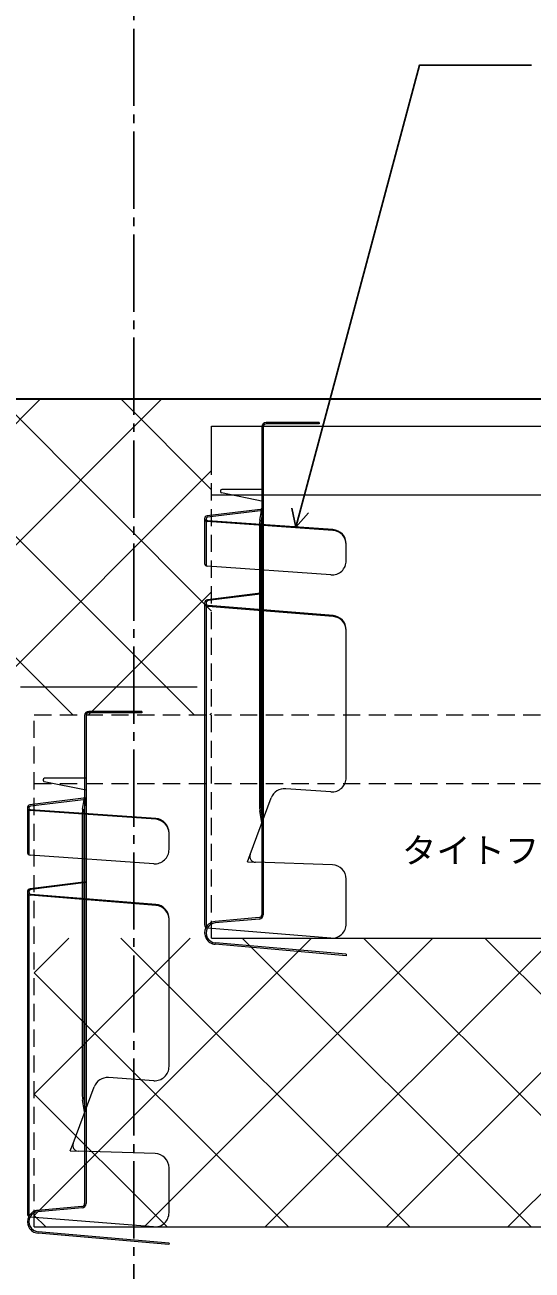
# Model space of a CAD drawing. Units: millimetres at full size, sheet at 1:3; details may follow other scales. Extents: x -1262 to 1258, y -891 to 1034.
# Drawn here: x -816.6 to -639.2, y 150.4 to 585.8 of the extents above; entities that cross this region are included whole.
import ezdxf
from ezdxf.enums import TextEntityAlignment as Align

# ---------------------------------------------------------------- set-up
doc = ezdxf.new("R2010")
doc.units = ezdxf.units.MM
doc.header["$LTSCALE"] = 3
doc.linetypes.add('CHAIN2', pattern=[12, 9, -1, 1, -1])
doc.linetypes.add('DASHED2', pattern=[3, 2, -1])
for name, color, linetype, lineweight in [('0-4_寸法線1', 5, 'Continuous', 25), ('0-6_名称1', 5, 'Continuous', 25), ('0-B_屋根1', 6, 'Continuous', 20), ('0-C_屋根2', 3, 'DASHED2', 9), ('1-1_水切1', 134, 'Continuous', 30), ('2-1_裏貼1', 2, 'Continuous', 18), ('3-1_面戸', 7, 'Continuous', 5), ('3-4_下地金物2', 7, 'Continuous', 5)]:
    doc.layers.add(name, color=color, linetype=linetype, lineweight=lineweight)
doc.styles.add('ＭＳ ゴシック', font='')
doc.styles.get('ＭＳ ゴシック').set_extended_font_data('MS Gothic')

msp = doc.modelspace()

# ---------------------------------------------------------------- linework, layer by layer
at = {"layer": '0-4_寸法線1', "linetype": 'CHAIN2'}
msp.add_line((-778.443, 692.477), (-778.443, -619.534), dxfattribs=at)
at = {"layer": '0-6_名称1'}
for q in [(-723.177, 416.813), (-717.381, 415.26)]:
    msp.add_line((-721.832, 410.241), q, dxfattribs=at)
msp.add_lwpolyline([(-721.832, 410.241), (-678.568, 571.703), (-639.365, 571.703)], dxfattribs=at)
at = {"layer": '0-B_屋根1', "linetype": 'DASHED2'}
msp.add_line((-751.309, 266.523), (-751.309, 445.523), dxfattribs=at)
at = {"layer": '0-B_屋根1'}
for p, q in [((-751.309, 421.523), (968.917, 421.523)), ((-751.309, 266.523), (968.917, 266.523))]:
    msp.add_line(p, q, dxfattribs=at)
msp.add_lwpolyline([(-751.309, 429.442), (-751.309, 445.523), (-604.453, 445.523)], dxfattribs=at)
at = {"layer": '0-C_屋根2'}
for p, q in [((-813.285, 165.523), (-813.285, 344.523)), ((-813.285, 344.523), (968.917, 344.523)), ((-813.285, 320.523), (968.917, 320.523))]:
    msp.add_line(p, q, dxfattribs=at)
at = {"layer": '0-C_屋根2', "linetype": 'Continuous'}
msp.add_line((-813.285, 165.523), (968.917, 165.523), dxfattribs=at)
at = {"layer": '1-1_水切1'}
msp.add_line((-881.943, 455.023), (-486.467, 455.023), dxfattribs=at)
at = {"layer": '2-1_裏貼1'}
for p, q in [((-881.943, 341.793), (-768.712, 455.023)), ((-881.943, 384.219), (-811.139, 455.023)), ((-757.394, 344.523), (-867.894, 455.023)), ((-751.309, 380.865), (-825.467, 455.023)), ((-751.309, 423.291), (-783.041, 455.023)), ((-881.943, 299.366), (-751.309, 430)), ((-799.82, 344.523), (-881.943, 426.646)), ((-794.359, 344.523), (-751.309, 387.574)), ((-751.933, 344.523), (-751.309, 345.147)), ((-813.285, 169.568), (-716.329, 266.523)), ((-813.285, 211.994), (-758.756, 266.523)), ((-813.285, 254.421), (-801.182, 266.523)), ((-681.96, 165.523), (-782.96, 266.523)), ((-774.903, 165.523), (-673.903, 266.523)), ((-639.534, 165.523), (-740.534, 266.523)), ((-732.477, 165.523), (-631.477, 266.523)), ((-597.108, 165.523), (-698.108, 266.523)), ((-690.05, 165.523), (-589.05, 266.523)), ((-554.681, 165.523), (-655.681, 266.523)), ((-647.624, 165.523), (-546.624, 266.523)), ((-724.387, 165.523), (-813.285, 254.421)), ((-766.813, 165.523), (-813.285, 211.994)), ((-809.24, 165.523), (-813.285, 169.568))]:
    msp.add_line(p, q, dxfattribs=at)
at = {"layer": '3-1_面戸'}
for p, q in [((-733.203, 445.301), (-733.203, 411.771)), ((-713.703, 446.801), (-732.203, 446.801)), ((-713.703, 446.301), (-732.203, 446.301)), ((-713.703, 446.801), (-713.703, 446.301)), ((-733.203, 443.676), (-733.203, 432.076)), ((-748.203, 422.898), (-748.203, 422.68)), ((-733.203, 423.398), (-747.703, 423.398)), ((-733.203, 419.201), (-747.803, 422.19)), ((-733.703, 419.303), (-733.703, 416.83)), ((-733.203, 416.518), (-752.84, 414.12)), ((-733.203, 415.972), (-752.669, 413.639)), ((-734.377, 412.586), (-733.848, 415.895)), ((-733.203, 416.801), (-733.877, 412.586)), ((-733.848, 415.895), (-733.759, 416.45)), ((-733.759, 416.45), (-733.703, 416.801)), ((-733.703, 416.83), (-733.703, 416.801)), ((-733.703, 416.801), (-733.703, 416.457)), ((-733.703, 416.457), (-733.703, 415.912)), ((-733.703, 415.912), (-733.703, 412.36)), ((-753.703, 413.128), (-753.703, 397.533)), ((-753.203, 412.262), (-753.203, 396.666)), ((-708.833, 409.051), (-752.772, 412.13)), ((-708.833, 409.33), (-752.622, 412.399)), ((-734.503, 411.006), (-734.503, 395.254)), ((-734.003, 411.006), (-734.003, 394.24)), ((-733.703, 412.36), (-733.703, 411.711)), ((-733.703, 411.711), (-733.703, 411.073)), ((-733.703, 411.073), (-733.703, 395.198)), ((-733.203, 411.771), (-733.203, 411.038)), ((-733.203, 411.038), (-733.203, 395.163)), ((-704.183, 398.492), (-704.183, 404.343)), ((-709.532, 393.504), (-752.772, 396.534)), ((-734.503, 395.254), (-734.503, 387.028)), ((-734.003, 394.24), (-734.003, 386.435)), ((-733.703, 395.198), (-733.703, 387.126)), ((-733.203, 395.163), (-733.203, 381.239)), ((-753.703, 383.641), (-753.703, 289.061)), ((-733.203, 387.188), (-752.7, 384.794)), ((-733.203, 386.906), (-752.443, 384.544)), ((-734.503, 387.028), (-734.503, 312.598)), ((-734.003, 386.435), (-734.003, 312.598)), ((-733.703, 387.126), (-733.703, 306.607)), ((-753.203, 382.686), (-753.203, 288.077)), ((-708.782, 378.952), (-752.633, 382.482)), ((-708.782, 379.274), (-752.388, 382.783)), ((-733.203, 381.239), (-733.203, 307.953)), ((-704.183, 322.651), (-704.183, 374.29)), ((-795.178, 344.301), (-795.178, 310.771)), ((-775.678, 345.801), (-794.178, 345.801)), ((-775.678, 345.301), (-794.178, 345.301)), ((-775.678, 345.801), (-775.678, 345.301)), ((-795.178, 342.676), (-795.178, 331.076)), ((-795.178, 322.398), (-809.678, 322.398)), ((-810.178, 321.898), (-810.178, 321.68)), ((-795.178, 318.201), (-809.779, 321.19)), ((-795.678, 318.303), (-795.678, 315.83)), ((-709.527, 317.663), (-725.364, 318.754)), ((-795.178, 315.518), (-814.815, 313.12)), ((-795.178, 314.972), (-814.645, 312.639)), ((-796.353, 311.586), (-795.824, 314.895)), ((-795.178, 315.801), (-795.853, 311.586)), ((-795.824, 314.895), (-795.735, 315.45)), ((-795.735, 315.45), (-795.678, 315.801)), ((-795.678, 315.83), (-795.678, 315.801)), ((-795.678, 315.801), (-795.678, 315.457)), ((-795.678, 315.457), (-795.678, 314.912)), ((-795.678, 314.912), (-795.678, 311.36)), ((-737.74, 295.746), (-730.395, 315.508)), ((-815.678, 312.128), (-815.678, 296.533)), ((-815.178, 311.262), (-815.178, 295.666)), ((-770.809, 308.051), (-814.747, 311.13)), ((-770.809, 308.33), (-814.598, 311.399)), ((-796.478, 310.006), (-796.478, 294.254)), ((-795.978, 310.006), (-795.978, 293.24)), ((-795.678, 311.36), (-795.678, 310.711)), ((-795.678, 310.711), (-795.678, 310.073)), ((-795.678, 310.073), (-795.678, 294.198)), ((-795.178, 310.771), (-795.178, 310.038)), ((-795.178, 310.038), (-795.178, 294.163)), ((-733.703, 306.803), (-734.377, 311.018)), ((-733.331, 307.607), (-733.877, 311.018)), ((-733.703, 306.607), (-733.703, 292.977)), ((-733.203, 306.803), (-733.331, 307.607)), ((-733.203, 307.953), (-733.203, 292.96)), ((-766.159, 297.492), (-766.159, 303.343)), ((-771.508, 292.504), (-814.747, 295.534)), ((-796.478, 294.254), (-796.478, 286.028)), ((-795.978, 293.24), (-795.978, 285.435)), ((-795.678, 294.198), (-795.678, 286.126)), ((-795.178, 294.163), (-795.178, 280.239)), ((-738.708, 293.142), (-737.74, 295.746)), ((-738.708, 293.142), (-735.931, 293.05)), ((-709.018, 292.162), (-735.931, 293.05)), ((-733.703, 292.977), (-733.703, 274.677)), ((-733.203, 292.96), (-733.203, 274.677)), ((-753.703, 289.061), (-753.703, 271.135)), ((-753.203, 288.077), (-753.203, 270.186)), ((-795.178, 286.188), (-814.676, 283.794)), ((-795.178, 285.906), (-814.419, 283.544)), ((-796.478, 286.028), (-796.478, 211.598)), ((-795.978, 285.435), (-795.978, 211.598)), ((-795.678, 286.126), (-795.678, 205.607)), ((-704.183, 271.507), (-704.183, 287.165)), ((-815.678, 282.641), (-815.678, 188.061)), ((-815.178, 281.686), (-815.178, 187.077)), ((-770.757, 277.952), (-814.608, 281.482)), ((-770.757, 278.274), (-814.363, 281.783)), ((-795.178, 280.239), (-795.178, 206.953)), ((-766.159, 221.651), (-766.159, 273.29)), ((-709.584, 266.523), (-752.645, 269.989)), ((-734.616, 273.681), (-750.051, 272.331)), ((-734.572, 273.183), (-750.008, 271.833)), ((-704.226, 260.353), (-749.978, 264.355)), ((-704.183, 260.851), (-749.934, 264.853)), ((-704.183, 260.851), (-704.226, 260.353)), ((-771.502, 216.663), (-787.34, 217.754)), ((-799.715, 194.746), (-792.37, 214.508)), ((-795.678, 205.803), (-796.353, 210.018)), ((-795.307, 206.607), (-795.853, 210.018)), ((-795.678, 205.607), (-795.678, 191.977)), ((-795.178, 205.803), (-795.307, 206.607)), ((-795.178, 206.953), (-795.178, 191.96)), ((-800.683, 192.142), (-799.715, 194.746)), ((-800.683, 192.142), (-797.907, 192.05)), ((-770.994, 191.162), (-797.907, 192.05)), ((-795.678, 191.977), (-795.678, 173.677)), ((-795.178, 191.96), (-795.178, 173.677)), ((-815.678, 188.061), (-815.678, 170.135)), ((-815.178, 187.077), (-815.178, 169.186)), ((-766.159, 170.507), (-766.159, 186.165)), ((-796.591, 172.681), (-812.027, 171.331)), ((-796.548, 172.183), (-811.984, 170.833)), ((-771.56, 165.523), (-814.621, 168.989)), ((-766.202, 159.353), (-811.953, 163.355)), ((-766.159, 159.851), (-811.91, 163.853)), ((-766.159, 159.851), (-766.202, 159.353))]:
    msp.add_line(p, q, dxfattribs=at)
for points in [[(-733.703, 445.301), (-733.703, 423.398), (-733.703, 419.303)], [(-795.678, 344.301), (-795.678, 322.398), (-795.678, 318.303)]]:
    msp.add_lwpolyline(points, dxfattribs=at)
for centre, radius, start, end in [((-732.203, 445.301), 1.5, 90, 180), ((-732.203, 445.301), 1, 90, 180), ((-747.703, 422.898), 0.5, 90, 180), ((-747.703, 422.68), 0.5, 180, 258.42858), ((-752.702, 413.128), 1.001, 96.96361, 265.99155), ((-752.579, 413.022), 0.624, 96.83391, 265.99159), ((-724.503, 411.006), 10, 179.29703, 180), ((-724.503, 411.006), 10, 176.49747, 179.29703), ((-724.503, 411.006), 10, 173.33964, 176.49747), ((-724.503, 411.006), 10, 170.90972, 173.33964), ((-724.003, 411.006), 10, 170.90972, 180), ((-709.183, 404.343), 5, 360, 85.99155), ((-709.183, 404.063), 5, 360, 85.99155), ((-752.702, 397.533), 1.001, 179.99999, 265.99155), ((-709.183, 398.492), 5, 265.99155, 360), ((-752.539, 383.641), 1.164, 96.99873, 265.39854), ((-752.316, 383.667), 0.886, 96.99873, 265.39856), ((-709.183, 374.29), 5, 360, 85.39854), ((-709.183, 373.968), 5, 360, 85.39854), ((-794.178, 344.301), 1.5, 90, 180), ((-794.178, 344.301), 1, 90, 180), ((-809.678, 321.898), 0.5, 90, 180), ((-709.183, 322.651), 5, 266.05867, 360), ((-809.678, 321.68), 0.5, 180, 258.42858), ((-725.708, 313.766), 5, 86.05867, 159.61187), ((-814.677, 312.128), 1.001, 96.96361, 265.99155), ((-814.554, 312.022), 0.624, 96.83391, 265.99159), ((-786.478, 310.006), 10, 179.29703, 180), ((-786.478, 310.006), 10, 176.49747, 179.29703), ((-786.478, 310.006), 10, 173.33964, 176.49747), ((-786.478, 310.006), 10, 170.90972, 173.33964), ((-785.978, 310.006), 10, 170.90972, 180), ((-724.503, 312.598), 10, 180, 189.09028), ((-724.003, 312.598), 10, 180, 189.09028), ((-771.159, 303.343), 5, 360, 85.99155), ((-771.159, 303.063), 5, 360, 85.99155), ((-814.677, 296.533), 1.001, 179.99999, 265.99155), ((-771.159, 297.492), 5, 265.99155, 360), ((-735.865, 295.049), 2, 159.61187, 268.11095), ((-709.183, 287.165), 5, 360, 88.11095), ((-814.515, 282.641), 1.164, 96.99873, 265.39854), ((-814.292, 282.667), 0.886, 96.99873, 265.39856), ((-771.159, 273.29), 5, 360, 85.39854), ((-771.159, 272.968), 5, 360, 85.39854), ((-734.703, 274.677), 1, 275, 360), ((-734.703, 274.677), 1.5, 275, 360), ((-752.553, 271.135), 1.15, 180, 265.39854), ((-749.703, 268.346), 4, 152.17332, 266.05743), ((-749.703, 268.346), 4, 95, 152.17332), ((-749.703, 268.346), 3.5, 151.64238, 266.13045), ((-749.703, 268.346), 3.5, 95, 151.64238), ((-709.183, 271.507), 5, 265.39854, 360), ((-787.684, 212.766), 5, 86.05867, 159.61187), ((-771.159, 221.651), 5, 266.05867, 360), ((-786.478, 211.598), 10, 180, 189.09028), ((-785.978, 211.598), 10, 180, 189.09028), ((-797.841, 194.049), 2, 159.61187, 268.11095), ((-771.159, 186.165), 5, 360, 88.11095), ((-814.529, 170.135), 1.15, 180, 265.39854), ((-811.678, 167.346), 4, 95, 152.17332), ((-811.678, 167.346), 3.5, 95, 151.64238), ((-796.678, 173.677), 1, 275, 360), ((-796.678, 173.677), 1.5, 275, 360), ((-771.159, 170.507), 5, 265.39854, 360), ((-811.678, 167.346), 4, 152.17332, 266.05743), ((-811.678, 167.346), 3.5, 151.64238, 266.13045)]:
    msp.add_arc(centre, radius, start, end, dxfattribs=at)
at = {"layer": '3-4_下地金物2'}
msp.add_line((-818.085, 354.349), (-756.326, 354.349), dxfattribs=at)

# ---------------------------------------------------------------- texts
at = {"layer": '0-6_名称1', "style": 'ＭＳ ゴシック'}
msp.add_text('タイトフレーム', height=8.798, dxfattribs=at).set_placement((-684.67, 290.121), align=Align.BOTTOM_LEFT)

doc.saveas('drawing.dxf')
